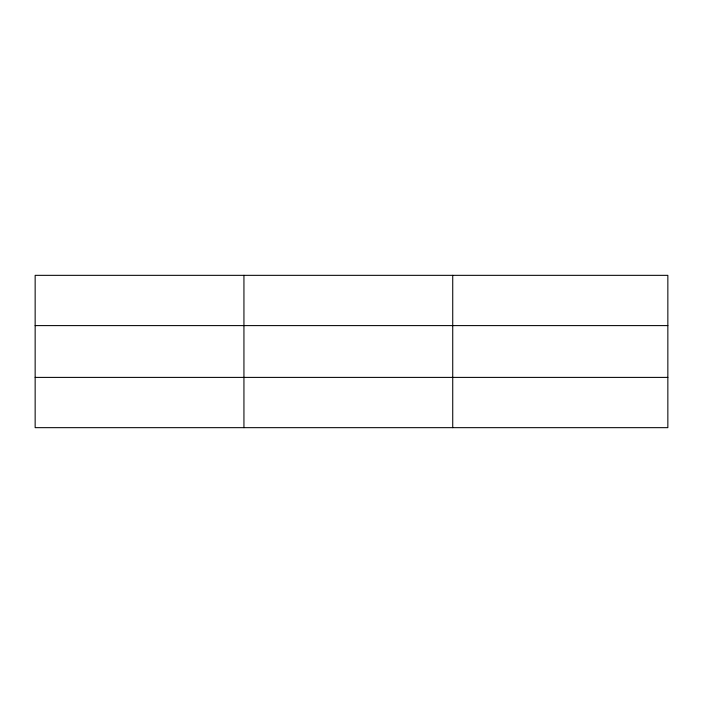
<?xml version="1.0" encoding="UTF-8"?>
<svg xmlns="http://www.w3.org/2000/svg" width="703" height="703" viewBox="0 0 703 703"><rect width="100%" height="100%" fill="white"/><g stroke="black" fill="none" stroke-linecap="round" stroke-linejoin="round"><path stroke-width="1.05" d="M243.941 275.339L243.941 427.661M452.732 275.339L452.732 427.661M667.85 325.603L667.85 275.339L35.15 275.339L35.15 427.661L667.85 427.661L667.85 325.603L35.15 325.603M35.15 377.397L667.85 377.397"/></g></svg>
